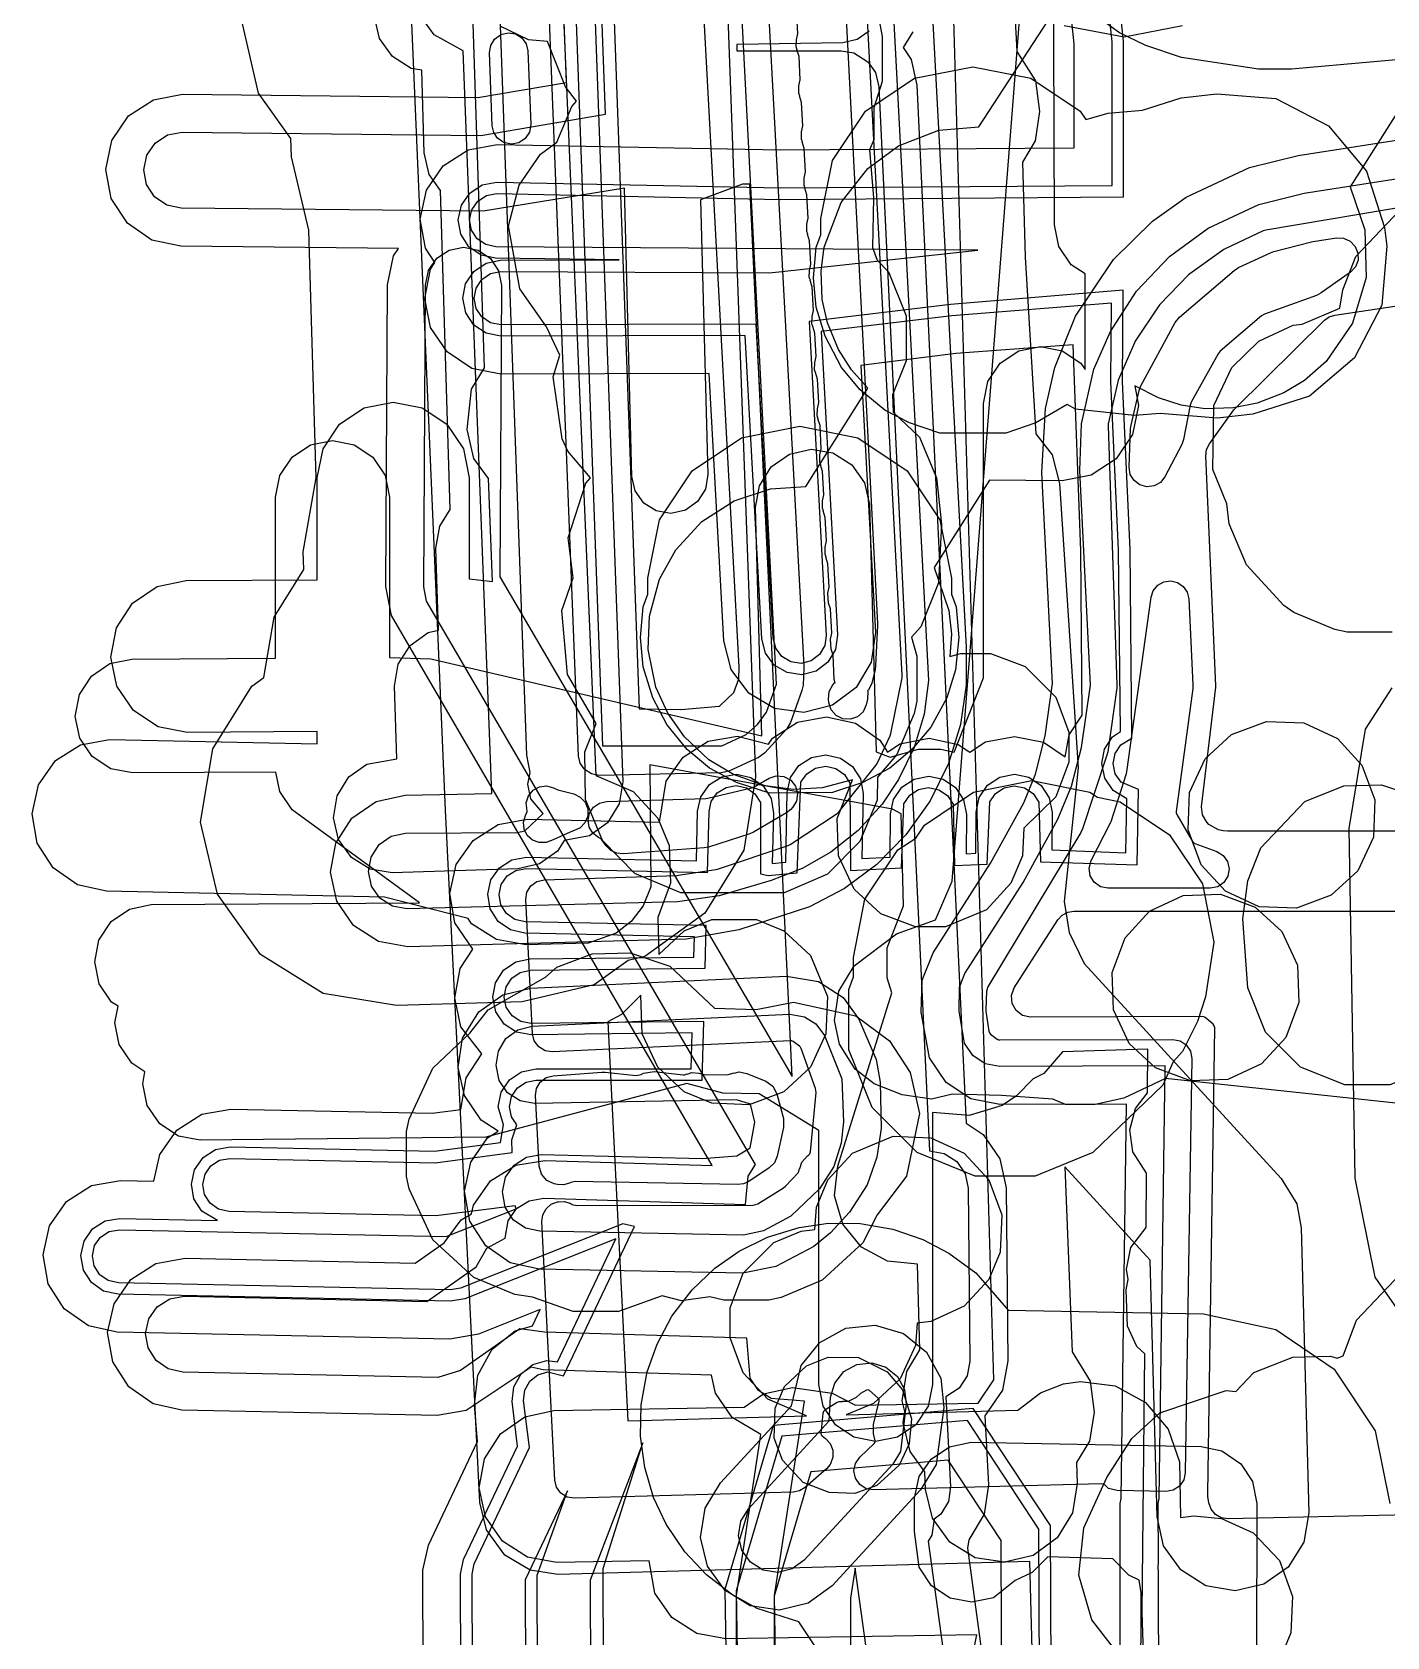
# Model space of a CAD drawing. Header units: metres. Extents: x 17722 to 17999, y 13535 to 15917.
# Drawn here: x 17743.83 to 17779.52, y 15762.96 to 15805.23 of the extents above; entities that cross this region are included whole.
import ezdxf

# ---------------------------------------------------------------- set-up
doc = ezdxf.new("R2010")
doc.units = ezdxf.units.M
doc.layers.add('AI_GREENING_EXCLUSIONS', color=1, linetype='Continuous')
doc.layers.add('AI_GREENING_LAWN', color=82, linetype='Continuous')

msp = doc.modelspace()

# ---------------------------------------------------------------- linework, layer by layer
at = {"layer": 'AI_GREENING_EXCLUSIONS'}
for points in [[(17765.76, 15839.209), (17768.437, 15789.03), (17768.441, 15788.027), (17768.289, 15786.993), (17767.972, 15785.965), (17767.488, 15784.983), (17766.852, 15784.086), (17766.088, 15783.308), (17765.229, 15782.672), (17764.309, 15782.189), (17762.452, 15781.581), (17761.058, 15781.335), (17753.724, 15781.134), (17752.956, 15781.273), (17752.299, 15781.695), (17751.855, 15782.336), (17751.689, 15783.099), (17751.828, 15783.867), (17752.25, 15784.523), (17752.892, 15784.968), (17753.654, 15785.134), (17755.942, 15785.173), (17755.189, 15804.737), (17754.423, 15805.163), (17753.967, 15805.796)], [(17764.762, 15839.156), (17767.448, 15788.15), (17767.327, 15787.266), (17767.065, 15786.386), (17766.659, 15785.543), (17766.222, 15784.895), (17765.592, 15784.204), (17764.873, 15783.632), (17764.116, 15783.199), (17763.3, 15782.879), (17761.927, 15782.48), (17760.833, 15782.318), (17753.706, 15782.134), (17753.322, 15782.203), (17752.994, 15782.415), (17752.772, 15782.735), (17752.689, 15783.116), (17752.758, 15783.5), (17752.97, 15783.829), (17753.29, 15784.051), (17753.671, 15784.134), (17756.612, 15784.152), (17756.814, 15784.189), (17757.294, 15784.644), (17756.971, 15785.038), (17756.893, 15785.42), (17756.953, 15785.73), (17756.865, 15786.184), (17756.157, 15805.641)], [(17772.666, 15668.328), (17770.117, 15764.941), (17770.117, 15764.941), (17757.68, 15764.598), (17756.953, 15764.713), (17756.283, 15765.114), (17755.799, 15765.781), (17755.627, 15766.497), (17754.717, 15784.733), (17753.228, 15819.642)], [(17768.282, 15760.799), (17768.722, 15763.016), (17762.107, 15762.905), (17761.339, 15763.044), (17760.683, 15763.466), (17760.238, 15764.108), (17760.09, 15764.962), (17757.645, 15764.918), (17756.877, 15765.057), (17756.22, 15765.479), (17755.775, 15766.12), (17755.609, 15766.882), (17755.748, 15767.65), (17756.17, 15768.307), (17756.81, 15768.752), (17757.573, 15768.918), (17762.59, 15769.008), (17763.101, 15769.363), (17763.863, 15769.529), (17764.91, 15769.381), (17765.524, 15769.061), (17768.75, 15769.119), (17769.168, 15769.732), (17767.756, 15817.802)], [(17769.201, 15815.476), (17769.775, 15804.721), (17770.261, 15803.952), (17770.37, 15803.141), (17770.256, 15802.371), (17769.919, 15801.807), (17769.993, 15799.308), (17770.274, 15794.654), (17770.699, 15794.099), (17770.9, 15793.345), (17771.387, 15785.848), (17771.018, 15782.331), (17771.154, 15781.51), (17771.549, 15780.695), (17776.74, 15775.034), (17777.145, 15774.367), (17777.266, 15773.735), (17777.466, 15766.226), (17777.334, 15765.457), (17776.918, 15764.797), (17776.281, 15764.346), (17775.52, 15764.173), (17774.751, 15764.305), (17774.091, 15764.721), (17773.64, 15765.358), (17773.467, 15766.119), (17773.287, 15772.881), (17771.034, 15775.338), (17771.226, 15770.466), (17771.705, 15769.692), (17771.805, 15768.881), (17771.684, 15768.111), (17771.342, 15767.551), (17771.363, 15767), (17771.241, 15766.229), (17770.834, 15765.563), (17770.203, 15765.104), (17769.444, 15764.922), (17768.673, 15765.044), (17768.008, 15765.452), (17767.549, 15766.083), (17767.366, 15766.842), (17767.348, 15767.306), (17766.96, 15767.838), (17766.776, 15768.596), (17766.823, 15768.899), (17766.755, 15769.177), (17766.873, 15769.948), (17767.221, 15770.521), (17767.159, 15772.773), (17766.367, 15772.851), (17765.682, 15773.225), (17765.192, 15773.832), (17764.971, 15774.58), (17765.054, 15775.356), (17766.48, 15779.927), (17766.36, 15780.316), (17766.36, 15781.108), (17766.782, 15782.217), (17766.723, 15784.641), (17766.493, 15784.766), (17760.102, 15785.934), (17760.13, 15782.717), (17759.927, 15782.217), (17759.612, 15781.804), (17759.213, 15781.492), (17758.477, 15781.232), (17756.834, 15781.187), (17756.834, 15781.187), (17756.066, 15781.325), (17755.409, 15781.746), (17755.315, 15781.882), (17753.117, 15782.443), (17745.787, 15782.598), (17745.025, 15782.766), (17744.385, 15783.214), (17743.966, 15783.871), (17743.829, 15784.64), (17743.998, 15785.402), (17744.445, 15786.041), (17745.103, 15786.461), (17745.871, 15786.597), (17751.344, 15786.481), (17751.344, 15786.805), (17747.915, 15786.782), (17747.149, 15786.929), (17746.497, 15787.358), (17746.059, 15788.004), (17745.902, 15788.769), (17746.049, 15789.535), (17746.478, 15790.187), (17747.124, 15790.625), (17747.889, 15790.782), (17751.344, 15790.805), (17751.344, 15793.487), (17751.496, 15794.253), (17751.93, 15794.901), (17752.579, 15795.335), (17753.344, 15795.487), (17754.11, 15795.335), (17754.758, 15794.901), (17755.192, 15794.253), (17755.344, 15793.487), (17755.344, 15790.831), (17755.962, 15790.758), (17755.849, 15793.472), (17755.467, 15794.004), (17755.29, 15794.764), (17755.406, 15795.83), (17755.752, 15796.388), (17755.334, 15808.925)], [(17800.156, 15738.656), (17792.387, 15775.609), (17791.45, 15775.675), (17790.909, 15775.822), (17773.693, 15777.667), (17772.592, 15777.147), (17771.833, 15776.982), (17771.053, 15776.985), (17770.717, 15777.125), (17769.366, 15777.22), (17768.077, 15777.256), (17768.077, 15777.256), (17767.526, 15777.12), (17766.755, 15777.237), (17766.011, 15777.53), (17765.512, 15777.914), (17765.097, 15778.575), (17764.967, 15779.197), (17765.084, 15779.968), (17765.488, 15780.636), (17766.599, 15781.475), (17767.632, 15781.851), (17768.068, 15782.865), (17770.187, 15809.927)], [(17800.156, 15738.656), (17792.387, 15775.609), (17791.45, 15775.675), (17790.909, 15775.822), (17773.693, 15777.667), (17772.592, 15777.147), (17771.833, 15776.982), (17771.053, 15776.985), (17770.717, 15777.125), (17769.366, 15777.22), (17768.077, 15777.256), (17768.077, 15777.256), (17767.526, 15777.12), (17766.755, 15777.237), (17766.011, 15777.53), (17765.512, 15777.914), (17765.097, 15778.575), (17764.967, 15779.197), (17765.084, 15779.968), (17765.488, 15780.636), (17766.599, 15781.475), (17767.632, 15781.851), (17768.068, 15782.865), (17770.187, 15809.927)], [(17755.146, 15756.853), (17755.12, 15764.611), (17755.195, 15764.994), (17756.614, 15767.983), (17756.48, 15769.158), (17756.524, 15769.546), (17756.713, 15769.887), (17757.018, 15770.13), (17757.393, 15770.238), (17757.672, 15770.206), (17759.212, 15773.447), (17755.229, 15771.866), (17754.851, 15771.798), (17746.096, 15771.983), (17745.715, 15772.067), (17745.395, 15772.291), (17745.185, 15772.62), (17745.117, 15773.004), (17745.201, 15773.385), (17745.425, 15773.705), (17745.754, 15773.914), (17746.138, 15773.982), (17748.71, 15773.928), (17748.304, 15774.171), (17748.094, 15774.5), (17748.026, 15774.884), (17748.11, 15775.265), (17748.333, 15775.585), (17748.662, 15775.795), (17749.047, 15775.863), (17754.427, 15775.749), (17756.172, 15775.977), (17756.25, 15776.445), (17756.11, 15776.923), (17756.186, 15777.306), (17756.403, 15777.63), (17756.727, 15777.847), (17757.11, 15777.923), (17761.192, 15777.923), (17761.216, 15778.866), (17756.977, 15778.818), (17756.593, 15778.89), (17756.266, 15779.103), (17756.046, 15779.425), (17755.965, 15779.807), (17756.037, 15780.19), (17756.25, 15780.517), (17756.572, 15780.738), (17756.954, 15780.818), (17761.266, 15780.867), (17761.28, 15781.403), (17756.81, 15781.498), (17756.429, 15781.582), (17756.11, 15781.805), (17755.9, 15782.134), (17755.832, 15782.519), (17755.916, 15782.9), (17756.14, 15783.219), (17756.468, 15783.429), (17756.853, 15783.497), (17761.33, 15783.403), (17761.363, 15784.709), (17761.449, 15785.09), (17761.673, 15785.409), (17762.003, 15785.617), (17762.388, 15785.684), (17762.768, 15785.598), (17763.087, 15785.373), (17763.296, 15785.043), (17763.362, 15784.659), (17763.329, 15783.331), (17763.69, 15783.368), (17763.724, 15785.211), (17763.808, 15785.593), (17764.03, 15785.913), (17764.359, 15786.124), (17764.743, 15786.193), (17765.124, 15786.109), (17765.444, 15785.886), (17765.655, 15785.558), (17765.724, 15785.174), (17765.692, 15783.465), (17766.432, 15783.5), (17766.443, 15784.638), (17766.522, 15785.02), (17766.742, 15785.343), (17767.069, 15785.557), (17767.452, 15785.629), (17767.834, 15785.55), (17768.156, 15785.33), (17768.37, 15785.004), (17768.443, 15784.62), (17768.433, 15783.59), (17768.696, 15783.602), (17768.702, 15784.686), (17768.78, 15785.068), (17768.999, 15785.391), (17769.324, 15785.606), (17769.707, 15785.68), (17770.09, 15785.602), (17770.413, 15785.384), (17770.628, 15785.058), (17770.702, 15784.675), (17770.697, 15783.691), (17772.647, 15783.609), (17772.671, 15785.036), (17772.309, 15785.257), (17772.089, 15785.579), (17772.009, 15785.961), (17772.081, 15786.344), (17772.295, 15786.671), (17772.501, 15786.811), (17772.454, 15791.594), (17772.252, 15796.017), (17772.267, 15798.089), (17768.058, 15797.76), (17764.614, 15797.342), (17765.05, 15789.357), (17764.994, 15788.971), (17764.796, 15788.635), (17764.483, 15788.401), (17764.105, 15788.304), (17763.719, 15788.36), (17763.383, 15788.558), (17763.149, 15788.871), (17763.052, 15789.249), (17762.617, 15797.241), (17756.178, 15797.224), (17755.795, 15797.299), (17755.47, 15797.515), (17755.252, 15797.839), (17755.175, 15798.221), (17755.25, 15798.604), (17755.466, 15798.929), (17755.79, 15799.147), (17756.172, 15799.224), (17759.293, 15799.232), (17756.042, 15799.277), (17755.661, 15799.358), (17755.339, 15799.579), (17755.127, 15799.907), (17755.056, 15800.29), (17755.138, 15800.672), (17755.359, 15800.993), (17755.686, 15801.206), (17756.07, 15801.277), (17763.538, 15801.127), (17772.285, 15801.19), (17772.286, 15804.975), (17771.844, 15809.137)], [(17755.446, 15756.854), (17755.42, 15764.612), (17755.473, 15764.88), (17756.93, 15767.949), (17756.779, 15769.183), (17756.809, 15769.454), (17756.942, 15769.693), (17757.155, 15769.863), (17757.418, 15769.939), (17757.826, 15769.832), (17759.696, 15773.766), (17759.394, 15773.842), (17755.12, 15772.145), (17754.855, 15772.098), (17746.102, 15772.283), (17745.835, 15772.342), (17745.611, 15772.498), (17745.464, 15772.729), (17745.417, 15772.997), (17745.476, 15773.264), (17745.632, 15773.488), (17745.863, 15773.635), (17746.132, 15773.683), (17754.739, 15773.501), (17756.585, 15774.234), (17756.552, 15774.312), (17754.467, 15774.048), (17749.011, 15774.163), (17748.744, 15774.222), (17748.52, 15774.379), (17748.373, 15774.609), (17748.326, 15774.878), (17748.385, 15775.144), (17748.541, 15775.368), (17748.771, 15775.515), (17749.04, 15775.563), (17754.444, 15775.449), (17756.475, 15775.714), (17756.47, 15776.053), (17756.602, 15776.448), (17756.463, 15776.655), (17756.41, 15776.923), (17756.463, 15777.191), (17756.615, 15777.418), (17756.842, 15777.57), (17757.11, 15777.623), (17761.485, 15777.623), (17761.524, 15779.169), (17756.973, 15779.118), (17756.705, 15779.168), (17756.476, 15779.318), (17756.322, 15779.543), (17756.265, 15779.81), (17756.316, 15780.079), (17756.465, 15780.307), (17756.69, 15780.462), (17756.957, 15780.518), (17761.559, 15780.57), (17761.587, 15781.697), (17756.817, 15781.798), (17756.55, 15781.857), (17756.326, 15782.013), (17756.179, 15782.243), (17756.132, 15782.512), (17756.191, 15782.779), (17756.347, 15783.003), (17756.577, 15783.15), (17756.846, 15783.197), (17761.622, 15783.096), (17761.663, 15784.702), (17761.723, 15784.968), (17761.88, 15785.191), (17762.111, 15785.337), (17762.38, 15785.384), (17762.647, 15785.324), (17762.87, 15785.166), (17763.016, 15784.936), (17763.022, 15783.057), (17763.22, 15783.013), (17763.985, 15783.082), (17764.083, 15785.473), (17764.239, 15785.697), (17764.468, 15785.844), (17764.737, 15785.893), (17765.004, 15785.834), (17765.228, 15785.678), (17765.376, 15785.448), (17765.386, 15783.15), (17766.73, 15783.214), (17766.798, 15784.903), (17766.952, 15785.129), (17767.181, 15785.278), (17767.449, 15785.329), (17767.717, 15785.274), (17767.942, 15785.12), (17768.092, 15784.891), (17768.13, 15783.277), (17768.994, 15783.315), (17769.057, 15784.952), (17769.21, 15785.178), (17769.437, 15785.328), (17769.706, 15785.38), (17769.973, 15785.326), (17770.2, 15785.173), (17770.35, 15784.945), (17770.395, 15783.378), (17772.942, 15783.293), (17772.975, 15785.278), (17772.519, 15785.471), (17772.365, 15785.696), (17772.309, 15785.964), (17772.36, 15786.232), (17772.509, 15786.461), (17772.802, 15786.629), (17772.754, 15791.602), (17772.552, 15796.017), (17772.57, 15798.436), (17768.026, 15798.058), (17764.299, 15797.61), (17764.75, 15789.341), (17764.711, 15789.071), (17764.572, 15788.836), (17764.354, 15788.672), (17764.089, 15788.604), (17763.819, 15788.643), (17763.584, 15788.782), (17763.42, 15789), (17763.352, 15789.265), (17762.901, 15797.542), (17756.177, 15797.524), (17755.909, 15797.576), (17755.681, 15797.728), (17755.529, 15797.954), (17755.475, 15798.222), (17755.527, 15798.49), (17755.679, 15798.717), (17755.905, 15798.87), (17756.173, 15798.924), (17763.257, 15798.893), (17768.748, 15799.49), (17756.047, 15799.577), (17755.779, 15799.634), (17755.554, 15799.789), (17755.406, 15800.018), (17755.356, 15800.286), (17755.413, 15800.553), (17755.568, 15800.778), (17755.797, 15800.927), (17756.066, 15800.977), (17763.536, 15800.826), (17772.585, 15800.89), (17772.586, 15804.99), (17772.131, 15809.269)], [(17754.146, 15756.85), (17754.123, 15764.716), (17754.27, 15765.374), (17755.564, 15768.103), (17755.483, 15769.074), (17755.571, 15769.85), (17755.949, 15770.533), (17756.559, 15771.019), (17757.013, 15771.149), (17757.217, 15771.579), (17755.592, 15770.934), (17754.836, 15770.798), (17746.074, 15770.983), (17745.312, 15771.152), (17744.673, 15771.599), (17744.253, 15772.257), (17744.117, 15773.025), (17744.286, 15773.787), (17744.733, 15774.426), (17745.391, 15774.846), (17746.159, 15774.982), (17747.039, 15774.964), (17747.194, 15775.667), (17747.641, 15776.307), (17748.299, 15776.726), (17749.068, 15776.862), (17754.373, 15776.75), (17755.125, 15776.849), (17755.262, 15777.688), (17755.68, 15778.314), (17755.126, 15779.032), (17754.965, 15779.796), (17755.109, 15780.563), (17755.443, 15781.075), (17754.968, 15781.771), (17754.832, 15782.54), (17755, 15783.302), (17755.448, 15783.941), (17756.105, 15784.361), (17756.874, 15784.497), (17760.355, 15784.423), (17760.535, 15785.496), (17760.984, 15786.133), (17761.644, 15786.55), (17762.413, 15786.683), (17763.227, 15786.475), (17763.337, 15786.633), (17763.993, 15787.054), (17764.762, 15787.192), (17765.524, 15787.026), (17766.165, 15786.58), (17766.365, 15786.268), (17766.694, 15786.484), (17767.461, 15786.629), (17768.225, 15786.47), (17768.534, 15786.26), (17768.947, 15786.532), (17769.713, 15786.68), (17770.477, 15786.524), (17771.045, 15786.14), (17771.154, 15786.718), (17771.496, 15787.242), (17771.454, 15791.566), (17771.259, 15796.997), (17768.164, 15796.766), (17765.665, 15796.448), (17766.048, 15789.412), (17765.938, 15788.639), (17765.54, 15787.968), (17764.916, 15787.5), (17764.16, 15787.306), (17763.387, 15787.416), (17762.716, 15787.814), (17762.248, 15788.438), (17762.054, 15789.194), (17761.67, 15796.238), (17756.18, 15796.224), (17755.414, 15796.374), (17754.764, 15796.806), (17754.329, 15797.454), (17754.175, 15798.219), (17754.325, 15798.984), (17754.442, 15799.16), (17754.198, 15799.537), (17754.056, 15800.304), (17754.219, 15801.067), (17754.662, 15801.71), (17755.316, 15802.135), (17756.084, 15802.276), (17763.544, 15802.128), (17771.285, 15802.188), (17771.286, 15804.922), (17770.878, 15808.757)], [(17757.715, 15808.326), (17758.682, 15785.653), (17759.664, 15785.224), (17760.311, 15784.525), (17760.613, 15783.802), (17760.652, 15782.816), (17760.315, 15781.909), (17760.339, 15780.934), (17761.01, 15781.554), (17761.733, 15781.856), (17762.913, 15781.856), (17763.636, 15781.554), (17764.335, 15780.907), (17764.783, 15779.831), (17764.744, 15778.845), (17764.335, 15777.963), (17763.636, 15777.316), (17762.719, 15776.975), (17761.733, 15777.014), (17761.01, 15777.316), (17760.311, 15777.963), (17759.902, 15778.845), (17759.869, 15779.865), (17759.357, 15779.352), (17759, 15779.162), (17759.525, 15768.65), (17764.228, 15768.78), (17763.212, 15769.216), (17762.565, 15769.915), (17762.224, 15770.832), (17762.224, 15771.624), (17762.565, 15772.541), (17763.371, 15773.347), (17764.094, 15773.649), (17764.453, 15773.688), (17764.492, 15774.274), (17764.794, 15774.997), (17765.441, 15775.696), (17766.517, 15776.144), (17767.503, 15776.105), (17768.385, 15775.696), (17769.032, 15774.997), (17769.373, 15774.08), (17769.334, 15773.094), (17769.032, 15772.371), (17768.385, 15771.672), (17767.503, 15771.263), (17767.144, 15771.224), (17767.105, 15770.638), (17766.696, 15769.756), (17765.997, 15769.109), (17765.279, 15768.809), (17769.801, 15768.933), (17770.398, 15769.388), (17771.001, 15769.62), (17771.453, 15769.688), (17772.361, 15769.57), (17773.166, 15769.132), (17773.758, 15768.432), (17774.057, 15767.566), (17774.088, 15766.099), (17774.434, 15766.145), (17775.165, 15766.078), (17776, 15765.7), (17776.691, 15764.969), (17777.038, 15764.023), (17776.993, 15763.066), (17776.691, 15762.343)], [(17773.749, 15742.802), (17773.073, 15763.607), (17773.142, 15770.412), (17772.931, 15770.609), (17772.687, 15771.141), (17772.653, 15772.102), (17772.709, 15772.372), (17772.659, 15772.642), (17772.779, 15773.215), (17773.176, 15773.742), (17773.191, 15775.173), (17772.826, 15775.736), (17772.75, 15776.316), (17772.902, 15776.881), (17773.213, 15777.286), (17773.225, 15778.438), (17770.975, 15778.371), (17770.479, 15777.797), (17770.2, 15777.66), (17769.766, 15777.213), (17769.382, 15776.956), (17768.518, 15776.694), (17767.552, 15776.769), (17767.552, 15769.609), (17767.438, 15769.035), (17767.112, 15768.548), (17766.626, 15768.223), (17766.052, 15768.109), (17765.478, 15768.223), (17764.991, 15768.548), (17764.666, 15769.035), (17764.552, 15769.609), (17764.552, 15776.298), (17762.985, 15777.264), (17762.027, 15777.283), (17761.081, 15777.535), (17755.785, 15776.123), (17748.259, 15776.042), (17747.683, 15776.15), (17747.193, 15776.47), (17746.863, 15776.953), (17746.743, 15777.526), (17746.803, 15777.846), (17746.455, 15778.074), (17746.127, 15778.559), (17746.009, 15779.132), (17746.093, 15779.57), (17745.925, 15779.68), (17745.597, 15780.165), (17745.479, 15780.738), (17745.59, 15781.313), (17745.911, 15781.802), (17746.396, 15782.13), (17746.969, 15782.248), (17754.036, 15782.295), (17750.681, 15784.744), (17750.356, 15785.231), (17750.255, 15785.741), (17750.255, 15785.741), (17746.474, 15785.716), (17745.9, 15785.826), (17745.411, 15786.148), (17745.083, 15786.633), (17744.965, 15787.206), (17745.075, 15787.781), (17745.397, 15788.269), (17745.881, 15788.598), (17746.455, 15788.716), (17750.242, 15788.741), (17750.242, 15792.977), (17750.356, 15793.551), (17750.681, 15794.038), (17751.168, 15794.363), (17751.742, 15794.477), (17752.316, 15794.363), (17752.802, 15794.038), (17753.128, 15793.551), (17753.242, 15792.977), (17753.242, 15788.76), (17754.331, 15788.726), (17763.052, 15786.698), (17762.891, 15792.707), (17762.99, 15793.283), (17763.302, 15793.779), (17763.78, 15794.117), (17764.351, 15794.246), (17764.928, 15794.147), (17765.423, 15793.835), (17765.761, 15793.357), (17765.89, 15792.787), (17766.064, 15786.27), (17766.436, 15786.129), (17767.18, 15786.343), (17767.774, 15786.343), (17768.119, 15786.262), (17768.895, 15788.219), (17768.895, 15795.451), (17769.009, 15796.025), (17769.335, 15796.511), (17769.821, 15796.837), (17770.395, 15796.951), (17770.969, 15796.837), (17771.456, 15796.511), (17771.57, 15796.341), (17771.57, 15798.861), (17771.207, 15799.1), (17770.879, 15799.585), (17770.761, 15800.158), (17770.735, 15807.455)], [(17762.415, 15756.098), (17762.389, 15764.047), (17763.03, 15768.288), (17762.271, 15768.734), (17761.83, 15769.378), (17761.73, 15769.853), (17757.295, 15769.99), (17756.98, 15770.062), (17755.267, 15768.925), (17754.498, 15768.789), (17747.777, 15768.931), (17747.015, 15769.1), (17746.375, 15769.547), (17745.955, 15770.205), (17745.819, 15770.973), (17745.988, 15771.735), (17746.435, 15772.375), (17747.093, 15772.794), (17747.861, 15772.93), (17753.925, 15772.802), (17754.686, 15773.339), (17755.135, 15773.943), (17755.404, 15774.104), (17755.457, 15774.333), (17755.91, 15774.969), (17756.572, 15775.382), (17757.341, 15775.511), (17761.746, 15775.379), (17761.746, 15775.379), (17753.295, 15789.861), (17753.147, 15790.627), (17753.192, 15798.576), (17753.348, 15799.341), (17753.48, 15799.535), (17747.751, 15799.595), (17746.987, 15799.755), (17746.343, 15800.196), (17745.916, 15800.849), (17745.772, 15801.616), (17745.932, 15802.38), (17746.373, 15803.024), (17747.026, 15803.451), (17747.793, 15803.595), (17755.57, 15803.514), (17757.907, 15803.909), (17757.779, 15807.34)], [(17763.415, 15756.101), (17763.389, 15764.051), (17764.18, 15769.169), (17763.297, 15769.236), (17762.97, 15769.449), (17762.75, 15769.771), (17762.662, 15770.825), (17757.325, 15770.989), (17756.681, 15771.075), (17755.117, 15769.972), (17754.52, 15769.789), (17747.798, 15769.931), (17747.417, 15770.015), (17747.097, 15770.239), (17746.887, 15770.568), (17746.819, 15770.952), (17746.903, 15771.333), (17747.127, 15771.653), (17747.456, 15771.863), (17747.84, 15771.931), (17754.233, 15771.796), (17755.528, 15772.709), (17755.806, 15773.202), (17756.295, 15773.457), (17756.368, 15773.922), (17756.595, 15774.24), (17756.926, 15774.447), (17757.311, 15774.511), (17757.311, 15774.511), (17762.626, 15774.348), (17762.691, 15775.096), (17762.891, 15775.403), (17754.221, 15790.238), (17754.147, 15790.622), (17754.192, 15798.57), (17754.27, 15798.953), (17754.489, 15799.276), (17754.814, 15799.491), (17755.198, 15799.565), (17755.58, 15799.486), (17755.903, 15799.268), (17756.118, 15798.942), (17756.192, 15798.559), (17756.148, 15790.884), (17763.853, 15777.718), (17762.738, 15801.223), (17762.542, 15801.223), (17761.442, 15800.816), (17761.632, 15793.578), (17761.566, 15793.194), (17761.358, 15792.864), (17761.04, 15792.639), (17760.659, 15792.553), (17760.274, 15792.619), (17759.944, 15792.827), (17759.719, 15793.145), (17759.633, 15793.526), (17759.433, 15801.125), (17755.717, 15800.512), (17747.761, 15800.595), (17747.38, 15800.675), (17747.057, 15800.895), (17746.844, 15801.222), (17746.772, 15801.605), (17746.852, 15801.987), (17747.072, 15802.309), (17747.399, 15802.523), (17747.782, 15802.595), (17755.649, 15802.513), (17758.939, 15803.07), (17758.779, 15807.358)], [(17762.117, 15806.85), (17762.89, 15785.606), (17762.579, 15783.68), (17761.555, 15782.019), (17759.973, 15780.877), (17759.534, 15780.773), (17758.638, 15780.132), (17756.737, 15779.691), (17753.426, 15779.586), (17751.501, 15779.905), (17749.846, 15780.937), (17748.711, 15782.524), (17748.269, 15784.424), (17748.589, 15786.349), (17749.621, 15788.004), (17749.935, 15788.229), (17750.203, 15789.823), (17750.986, 15791.073), (17750.972, 15791.537), (17751.314, 15793.491), (17751.119, 15800.015), (17750.662, 15801.945), (17750.647, 15802.427), (17749.792, 15803.628), (17749.354, 15805.529)], [(17758.12, 15806.713), (17758.857, 15786.428), (17761.999, 15786.428), (17762.64, 15786.73), (17762.938, 15786.997), (17763.176, 15787.317), (17763.44, 15788.056), (17762.457, 15807.107)], [(17759.119, 15806.749), (17759.822, 15787.408), (17760.922, 15787.392), (17761.936, 15787.477), (17762.315, 15787.834), (17762.445, 15788.2), (17762.459, 15788.499), (17761.458, 15807.056)], [(17758.62, 15806.722), (17759.392, 15785.479), (17759.299, 15784.901), (17758.991, 15784.403), (17758.517, 15784.06), (17757.846, 15783.941), (17757.67, 15783.66), (17757.193, 15783.32), (17756.626, 15783.189), (17753.315, 15783.084), (17752.737, 15783.18), (17752.241, 15783.489), (17751.9, 15783.965), (17751.768, 15784.535), (17751.864, 15785.113), (17752.173, 15785.61), (17752.649, 15785.95), (17753.435, 15786.089), (17753.378, 15788.004), (17753.475, 15788.581), (17753.786, 15789.077), (17754.262, 15789.416), (17754.535, 15789.479), (17754.47, 15791.642), (17754.567, 15792.219), (17754.84, 15792.655), (17754.84, 15792.655), (17754.59, 15801.06), (17754.291, 15801.479), (17754.16, 15802.049), (17754.095, 15804.23), (17753.82, 15804.276), (17753.323, 15804.587), (17752.984, 15805.063), (17752.853, 15805.634)], [(17780.01, 15803.455), (17778.553, 15801.156), (17778.943, 15800.028), (17778.974, 15798.769), (17778.611, 15797.562), (17777.92, 15796.558), (17777.35, 15796.058), (17776.81, 15795.73), (17776.104, 15795.455), (17775.484, 15795.331), (17774.727, 15795.312), (17774.102, 15795.407), (17773.5, 15795.598), (17772.881, 15795.916), (17772.98, 15795.399), (17772.823, 15794.635), (17772.385, 15793.989), (17771.733, 15793.56), (17770.967, 15793.413), (17769.049, 15793.427), (17767.592, 15791.128), (17767.982, 15790), (17768.047, 15789.371), (17768.01, 15788.787), (17768.284, 15788.859), (17769.076, 15788.859), (17769.993, 15788.518), (17770.799, 15787.712), (17771.14, 15786.795), (17771.14, 15786.003), (17770.799, 15785.086), (17769.958, 15784.266), (17769.919, 15783.534), (17769.617, 15782.811), (17768.97, 15782.112), (17767.894, 15781.664), (17767.102, 15781.664), (17766.185, 15782.005), (17765.486, 15782.652), (17765.077, 15783.534), (17765.038, 15784.52), (17765.447, 15785.537), (17764.648, 15785.32), (17763.892, 15785.278), (17763.141, 15785.379), (17762.308, 15785.673), (17761.66, 15786.066), (17761.014, 15786.669), (17760.577, 15787.288), (17760.265, 15787.979), (17760.061, 15788.967), (17760.091, 15789.85), (17760.361, 15790.822), (17760.791, 15791.594), (17761.476, 15792.336), (17762.324, 15792.882), (17763.282, 15793.199), (17764.209, 15793.262), (17765.849, 15795.85), (17765.849, 15795.85), (17765.414, 15796.338), (17765.075, 15796.871), (17764.785, 15797.571), (17764.647, 15798.188), (17764.613, 15798.944), (17764.694, 15799.571), (17765.145, 15800.747), (17765.846, 15801.639), (17766.658, 15802.238), (17767.717, 15802.645), (17768.768, 15802.734), (17771.108, 15806.33)], [(17782.836, 15805.234), (17782.094, 15804.861), (17781.345, 15804.642), (17777.004, 15804.253), (17777.004, 15804.253), (17776.142, 15804.255), (17774.114, 15804.563), (17773.167, 15804.881), (17772.478, 15805.217), (17771.601, 15805.842)], [(17766.159, 15805.441), (17766.224, 15805.119), (17766.224, 15803.931), (17766.005, 15803.24), (17766.008, 15802.399), (17765.888, 15802.132), (17765.996, 15800.879), (17765.967, 15799.557), (17766.094, 15799.228), (17766.389, 15798.914), (17766.857, 15797.761), (17766.857, 15796.573), (17766.499, 15795.681), (17766.514, 15795.222), (17767.208, 15794.564), (17767.655, 15793.489), (17767.788, 15792.272), (17767.711, 15790.727), (17767.241, 15789.562), (17766.994, 15789.294), (17767.134, 15788.793), (17767.134, 15787.606), (17767.069, 15787.283), (17766.615, 15786.2), (17766.103, 15785.601), (17766.089, 15784.997), (17765.635, 15783.914), (17764.786, 15783.046), (17763.646, 15782.554), (17760.92, 15782.562), (17759.71, 15783.068), (17758.861, 15783.936), (17758.407, 15785.019), (17758.393, 15786.277), (17758.688, 15787.017), (17757.933, 15788.314), (17757.781, 15789.992), (17758.087, 15790.856), (17757.955, 15791.909), (17758.418, 15793.347), (17758.543, 15793.489), (17757.942, 15794.195), (17757.942, 15794.195), (17757.795, 15794.521), (17757.559, 15796.15), (17757.732, 15796.72), (17757.381, 15797.467), (17756.679, 15798.473), (17756.38, 15800.132), (17756.66, 15801.203), (17757.226, 15802.021), (17757.652, 15802.333), (17758.046, 15803.274), (17758.17, 15803.417), (17757.885, 15803.787), (17757.409, 15804.988), (17756.905, 15805.031), (17756.159, 15805.39)], [(17765.883, 15805.257), (17765.563, 15805.035), (17765.192, 15804.952), (17762.393, 15804.902), (17762.399, 15804.743), (17765.141, 15804.743), (17765.479, 15804.684), (17765.848, 15804.45), (17766.045, 15804.169), (17766.14, 15803.79), (17767.47, 15775.766), (17767.861, 15775.694), (17768.188, 15775.481), (17768.408, 15775.159), (17768.488, 15774.777), (17768.538, 15770.217), (17768.466, 15769.834), (17768.253, 15769.507), (17767.9, 15769.28), (17768.025, 15766.909), (17767.969, 15766.523), (17767.77, 15766.187), (17767.597, 15766.058), (17767.535, 15765.633), (17767.435, 15765.478), (17768.357, 15758.754)], [(17767.032, 15805.239), (17766.776, 15804.831), (17766.989, 15804.508), (17767.139, 15803.838), (17768.436, 15776.49), (17768.887, 15776.196), (17769.328, 15775.552), (17769.488, 15774.788), (17769.538, 15770.228), (17769.394, 15769.461), (17768.927, 15768.78), (17769.023, 15766.962), (17768.912, 15766.189), (17768.511, 15765.517), (17768.47, 15765.293), (17769.357, 15758.758)], [(17774.134, 15805.4), (17772.597, 15805.101), (17771.021, 15805.4)], [(17772.504, 15746.043), (17772.498, 15764.728), (17772.498, 15764.729), (17772.498, 15764.735), (17772.497, 15766.474), (17772.523, 15766.603), (17772.661, 15776.993), (17769.324, 15776.981), (17768.559, 15777.13), (17767.908, 15777.562), (17767.472, 15778.209), (17767.255, 15779.414), (17767.277, 15780.258), (17767.566, 15780.982), (17769.08, 15783.344), (17769.953, 15784.932), (17770.264, 15785.681), (17770.522, 15786.692), (17770.708, 15788.069), (17770.434, 15793.629), (17770.524, 15795.321), (17770.771, 15796.399), (17771.319, 15797.746), (17772.319, 15799.241), (17773.346, 15800.253), (17774.232, 15800.886), (17775.903, 15801.664), (17777.187, 15801.981), (17785.062, 15803.211)], [(17773.567, 15741.087), (17773.502, 15764.707), (17773.498, 15764.729), (17773.501, 15764.991), (17773.497, 15766.475), (17773.523, 15766.605), (17773.677, 15777.997), (17769.321, 15777.981), (17768.938, 15778.056), (17768.613, 15778.271), (17768.395, 15778.595), (17768.255, 15779.441), (17768.26, 15780.075), (17768.405, 15780.437), (17769.94, 15782.833), (17770.856, 15784.499), (17771.216, 15785.37), (17771.48, 15786.388), (17771.71, 15788.03), (17771.432, 15793.685), (17771.474, 15794.912), (17771.803, 15796.35), (17772.236, 15797.348), (17772.924, 15798.406), (17773.79, 15799.322), (17774.813, 15800.072), (17776.149, 15800.695), (17777.341, 15800.993), (17785.216, 15802.223)], [(17779.664, 15789.429), (17778.477, 15789.429), (17778.154, 15789.494), (17777.071, 15789.947), (17776.808, 15790.125), (17775.82, 15791.199), (17775.367, 15792.282), (17775.301, 15792.805), (17774.936, 15793.712), (17774.959, 15795.397), (17775.438, 15796.395), (17776.15, 15797.09), (17777.05, 15797.514), (17777.287, 15797.543), (17778.278, 15797.958), (17778.363, 15798.444), (17778.702, 15799.319), (17779.862, 15800.541)], [(17780.166, 15771.063), (17779.213, 15772.437), (17778.687, 15775.042), (17778.526, 15784.25), (17778.961, 15786.872), (17779.662, 15787.962)], [(17765.057, 15761.822), (17764.025, 15763.356), (17762.932, 15763.706), (17762.253, 15764.084), (17761.597, 15764.592), (17761.029, 15765.195), (17760.535, 15765.924), (17760.204, 15766.627), (17759.968, 15767.422), (17759.858, 15768.244), (17759.877, 15769.072), (17760.037, 15769.938), (17760.295, 15770.671), (17760.685, 15771.403), (17761.218, 15772.103), (17761.819, 15772.675), (17762.457, 15773.12), (17763.2, 15773.486), (17764.042, 15773.744), (17764.812, 15773.855), (17765.641, 15773.847), (17766.508, 15773.699), (17767.292, 15773.43), (17767.982, 15773.07), (17768.69, 15772.547), (17769.548, 15771.561), (17774.688, 15771.472), (17776.594, 15771.057), (17778.131, 15770.01), (17779.216, 15768.388), (17779.597, 15766.475)], [(17772.469, 15762.476), (17771.749, 15763.404), (17771.407, 15764.58), (17771.539, 15765.827), (17772.139, 15767.158), (17772.8, 15768.188), (17773.537, 15768.859), (17775.29, 15769.444), (17775.542, 15769.424), (17776.014, 15769.922), (17777.044, 15770.329), (17778.038, 15770.356), (17778.213, 15770.301), (17778.367, 15770.365), (17778.719, 15771.297), (17779.879, 15772.519)], [(17770.69, 15758.184), (17770.655, 15765.89), (17768.621, 15768.971), (17763.352, 15768.529), (17762.08, 15764.208), (17762.165, 15758.858)], [(17770.39, 15758.182), (17770.355, 15765.799), (17768.469, 15768.657), (17763.582, 15768.247), (17762.381, 15764.167), (17762.465, 15758.862)], [(17758.9, 15757.002), (17758.875, 15764.76), (17759.923, 15768.067), (17758.533, 15764.456), (17758.558, 15756.801)], [(17773.002, 15750.912), (17773.047, 15764.115), (17772.998, 15764.448), (17772.719, 15764.585), (17772.297, 15765.015), (17770.593, 15765.068), (17770.18, 15764.651), (17769.732, 15764.444), (17769.16, 15763.985), (17768.586, 15763.869), (17768.012, 15763.982), (17767.524, 15764.305), (17767.197, 15764.791), (17767.08, 15765.738), (17767.077, 15766.611), (17767.202, 15767.182), (17767.513, 15767.64), (17767.998, 15767.967), (17768.572, 15768.083), (17774.624, 15767.973), (17775.17, 15767.859), (17775.17, 15767.859), (17775.677, 15767.514), (17775.983, 15767.048), (17776.097, 15766.474), (17776.054, 15746.772)], [(17769.39, 15758.178), (17769.357, 15765.497), (17767.961, 15767.611), (17764.348, 15767.308), (17763.383, 15764.031), (17763.465, 15758.878)], [(17757.158, 15756.797), (17757.133, 15764.582), (17757.937, 15766.806), (17756.821, 15764.457), (17756.846, 15756.859)], [(17766.357, 15758.681), (17765.514, 15764.77), (17765.39, 15763.978), (17765.415, 15756.108)]]:
    msp.add_lwpolyline(points, dxfattribs=at)
for points in [[(17764.489, 15797.983), (17764.415, 15798.755), (17764.489, 15799.567), (17764.61, 15799.896), (17764.61, 15800.322), (17764.914, 15801.853), (17765.782, 15803.15), (17767.079, 15804.018), (17768.61, 15804.322), (17770.141, 15804.018), (17771.438, 15803.15), (17771.587, 15802.928), (17772.176, 15803.1), (17773.081, 15803.178), (17774.103, 15803.505), (17775.037, 15803.61), (17776.593, 15803.48), (17777.98, 15802.764), (17778.987, 15801.572), (17779.462, 15800.085), (17779.518, 15799.592), (17779.387, 15798.036), (17778.671, 15796.649), (17777.479, 15795.642), (17775.993, 15795.167), (17775.059, 15795.062), (17773.546, 15795.189), (17772.868, 15795.13), (17771.316, 15795.301), (17771.094, 15795.423), (17770.27, 15794.939), (17769.479, 15794.67), (17767.741, 15794.67), (17766.946, 15794.939), (17766.296, 15795.274), (17765.649, 15795.807), (17765.152, 15796.397), (17764.719, 15797.224), (17764.489, 15797.983)], [(17760.051, 15790.85), (17760.355, 15792.381), (17761.223, 15793.678), (17762.52, 15794.546), (17764.051, 15794.85), (17765.582, 15794.546), (17766.879, 15793.678), (17767.747, 15792.381), (17768.051, 15790.85), (17768.051, 15790.424), (17768.172, 15790.095), (17768.245, 15789.283), (17768.156, 15788.434), (17767.924, 15787.692), (17767.509, 15786.925), (17767.008, 15786.335), (17766.429, 15785.845), (17765.711, 15785.467), (17764.92, 15785.198), (17763.259, 15785.182), (17762.387, 15785.467), (17761.673, 15785.845), (17761.09, 15786.335), (17760.55, 15786.989), (17760.182, 15787.692), (17759.93, 15788.511), (17759.856, 15789.283), (17759.93, 15790.095), (17760.051, 15790.424), (17760.051, 15790.85)], [(17778.216, 15786.624), (17778.863, 15785.925), (17779.204, 15785.008), (17779.165, 15784.022), (17778.756, 15783.14), (17778.057, 15782.493), (17777.14, 15782.152), (17776.154, 15782.191), (17775.272, 15782.6), (17774.625, 15783.299), (17774.284, 15784.216), (17774.323, 15785.202), (17774.732, 15786.084), (17775.431, 15786.731), (17776.348, 15787.072), (17777.334, 15787.033), (17778.216, 15786.624)], [(17768.633, 15785.21), (17770.164, 15785.514), (17771.695, 15785.21), (17771.894, 15785.076), (17772.497, 15784.957), (17773.794, 15784.089), (17774.662, 15782.792), (17774.966, 15781.261), (17774.745, 15779.82), (17774.533, 15779.165), (17774.14, 15778.375), (17773.891, 15778.108), (17773.619, 15777.495), (17771.778, 15775.717), (17770.256, 15775.097), (17768.672, 15775.097), (17767.15, 15775.717), (17765.963, 15776.904), (17765.343, 15778.426), (17765.343, 15780.01), (17765.467, 15780.346), (17765.467, 15780.859), (17765.771, 15782.39), (17766.639, 15783.687), (17767.107, 15784), (17767.336, 15784.342), (17768.633, 15785.21)], [(17781.654, 15783.891), (17782.04, 15783.035), (17782.195, 15782.316), (17782.234, 15781.599), (17782.157, 15780.054), (17781.687, 15778.889), (17780.765, 15777.967), (17779.6, 15777.497), (17778.412, 15777.497), (17777.247, 15777.967), (17776.325, 15778.889), (17775.855, 15780.054), (17775.727, 15781.873), (17775.857, 15782.871), (17776.196, 15783.746), (17777.356, 15784.968), (17778.386, 15785.375), (17779.38, 15785.402), (17780.43, 15785.05), (17781.654, 15783.891)], [(17776.754, 15781.536), (17777.163, 15780.654), (17777.202, 15779.668), (17776.861, 15778.751), (17776.214, 15778.052), (17775.332, 15777.643), (17774.346, 15777.604), (17773.429, 15777.945), (17772.73, 15778.592), (17772.321, 15779.474), (17772.282, 15780.46), (17772.623, 15781.377), (17773.27, 15782.076), (17774.152, 15782.485), (17775.138, 15782.524), (17776.055, 15782.183), (17776.754, 15781.536)], [(17755.362, 15778.862), (17755.844, 15779.475), (17757.359, 15780.336), (17757.657, 15780.604), (17758.588, 15780.954), (17759.582, 15780.981), (17760.632, 15780.629), (17761.804, 15779.52), (17762.905, 15779.486), (17763.886, 15779.674), (17765.534, 15779.322), (17766.419, 15778.657), (17766.961, 15777.823), (17767.209, 15776.743), (17766.861, 15775.095), (17766.092, 15774.076), (17765.717, 15773.339), (17764.643, 15772.351), (17763.56, 15771.897), (17763.237, 15771.832), (17762.05, 15771.832), (17761.68, 15771.917), (17760.941, 15771.814), (17760.428, 15771.942), (17759.275, 15771.53), (17758.087, 15771.53), (17757.012, 15771.91), (17756.546, 15771.975), (17755.463, 15772.428), (17754.389, 15773.416), (17753.759, 15774.763), (17753.693, 15775.085), (17753.693, 15776.273), (17753.759, 15776.595), (17754.389, 15777.942), (17755.362, 15778.862)], [(17755.661, 15776.573), (17755.218, 15777.216), (17755.056, 15777.955), (17755.172, 15778.726), (17755.598, 15779.42), (17756.233, 15779.873), (17756.96, 15780.046), (17763.701, 15780.363), (17764.545, 15780.225), (17765.2, 15779.801), (17765.612, 15779.228), (17766.069, 15778.165), (17766.176, 15777.573), (17766.198, 15776.351), (17766.087, 15775.596), (17765.826, 15774.87), (17765.364, 15774.147), (17764.859, 15773.6), (17764.424, 15773.246), (17763.423, 15772.713), (17762.553, 15772.541), (17757.186, 15772.642), (17756.423, 15772.809), (17755.783, 15773.255), (17755.362, 15773.912), (17755.222, 15774.699), (17755.386, 15775.462), (17755.83, 15776.104), (17756.107, 15776.283), (17755.661, 15776.573)], [(17757.237, 15775.669), (17761.481, 15775.562), (17762.396, 15775.628), (17762.746, 15775.845), (17762.87, 15776.52), (17762.76, 15776.993), (17762.383, 15777.108), (17757.069, 15777.006), (17756.685, 15777.077), (17756.358, 15777.289), (17756.137, 15777.611), (17756.054, 15778.019), (17756.113, 15778.387), (17756.314, 15778.722), (17756.628, 15778.953), (17757.007, 15779.047), (17763.792, 15779.366), (17764.176, 15779.295), (17764.476, 15779.109), (17764.709, 15778.797), (17765.16, 15777.66), (17765.204, 15776.525), (17765.143, 15775.96), (17764.947, 15775.347), (17764.573, 15774.759), (17763.815, 15774.04), (17763.094, 15773.657), (17762.572, 15773.541), (17757.205, 15773.642), (17756.824, 15773.726), (17756.503, 15773.948), (17756.293, 15774.277), (17756.222, 15774.684), (17756.304, 15775.066), (17756.526, 15775.387), (17756.854, 15775.598), (17757.237, 15775.669)], [(17767.644, 15767.496), (17767.237, 15766.83), (17764.906, 15764.302), (17764.275, 15763.842), (17763.517, 15763.659), (17762.746, 15763.78), (17762.08, 15764.187), (17761.621, 15764.818), (17761.437, 15765.576), (17761.558, 15766.347), (17761.965, 15767.013), (17763.837, 15769.043), (17764.088, 15770.111), (17764.579, 15770.717), (17765.264, 15771.09), (17766.04, 15771.172), (17766.789, 15770.95), (17767.395, 15770.459), (17767.768, 15769.774), (17767.85, 15768.998), (17767.644, 15767.496)], [(17766.706, 15767.841), (17766.502, 15767.508), (17764.171, 15764.98), (17763.856, 15764.75), (17763.476, 15764.658), (17763.091, 15764.719), (17762.758, 15764.922), (17762.528, 15765.238), (17762.437, 15765.617), (17762.497, 15766.002), (17762.701, 15766.335), (17764.832, 15768.647), (17764.862, 15769.271), (17764.973, 15769.645), (17765.218, 15769.949), (17765.561, 15770.135), (17765.949, 15770.176), (17766.323, 15770.065), (17766.627, 15769.82), (17766.813, 15769.477), (17766.854, 15769.089), (17766.706, 15767.841)], [(17764.805, 15770.329), (17765.602, 15770.318), (17766.358, 15769.937), (17766.756, 15769.464), (17767.001, 15768.706), (17766.94, 15768.042), (17766.674, 15767.484), (17766.085, 15766.949), (17765.504, 15766.738), (17764.825, 15766.761), (17764.146, 15767.028), (17763.602, 15767.611), (17763.383, 15768.189), (17763.405, 15768.985), (17763.655, 15769.55), (17764.23, 15770.102), (17764.805, 15770.329)]]:
    msp.add_lwpolyline(points, close=True, dxfattribs=at)
at = {"layer": 'AI_GREENING_LAWN'}
for points in [[(17785.299, 15801.527), (17776.328, 15800.014), (17776.264, 15799.994), (17775.264, 15799.527), (17775.224, 15799.504), (17774.331, 15798.866), (17774.297, 15798.837), (17773.538, 15798.054), (17773.509, 15798.019), (17772.891, 15797.089), (17772.869, 15797.049), (17772.445, 15796.067), (17772.43, 15796.023), (17772.181, 15794.917), (17772.175, 15794.854), (17772.41, 15788.046), (17772.406, 15787.959), (17772.168, 15786.272), (17772.147, 15786.184), (17771.505, 15784.248), (17771.459, 15784.147), (17769.009, 15780.084), (17768.974, 15779.967), (17768.956, 15779.483), (17768.958, 15779.438), (17769.033, 15778.914), (17769.049, 15778.87), (17769.08, 15778.836), (17769.25, 15778.707), (17769.285, 15778.689), (17769.323, 15778.683), (17773.879, 15778.698), (17774.072, 15778.66), (17774.236, 15778.55), (17774.344, 15778.384), (17774.38, 15778.19), (17774.21, 15767.282), (17774.168, 15767.091), (17774.057, 15766.93), (17773.893, 15766.824), (17773.701, 15766.79), (17772.414, 15766.813), (17772.189, 15766.871), (17772.097, 15766.952), (17772.044, 15766.985), (17771.998, 15766.993), (17765.996, 15766.828), (17765.799, 15766.862), (17765.632, 15766.97), (17765.52, 15767.135), (17765.482, 15767.331), (17765.523, 15767.526), (17765.637, 15767.689), (17766.017, 15768.053), (17766.041, 15768.085), (17766.039, 15768.125), (17765.993, 15768.318), (17765.994, 15768.551), (17766.146, 15769.168), (17766.148, 15769.209), (17766.123, 15769.242), (17765.894, 15769.446), (17765.855, 15769.469), (17765.811, 15769.455), (17765.655, 15769.371), (17765.535, 15769.267), (17765.327, 15769.16), (17765.182, 15769.159), (17765.181, 15769.148), (17765.085, 15769.151), (17765.042, 15769.135), (17764.713, 15768.931), (17764.676, 15768.893), (17764.659, 15768.843), (17764.61, 15768.318), (17764.613, 15768.279), (17764.641, 15768.25), (17764.73, 15768.186), (17764.858, 15768.05), (17764.928, 15767.877), (17764.929, 15767.691), (17764.863, 15767.517), (17764.851, 15767.499), (17764.755, 15767.386), (17764.193, 15766.893), (17764.046, 15766.804), (17763.877, 15766.769), (17758.114, 15766.61), (17757.924, 15766.642), (17757.76, 15766.743), (17757.647, 15766.899), (17757.601, 15767.085), (17757.261, 15773.901), (17757.284, 15774.079), (17757.369, 15774.238), (17757.504, 15774.356), (17757.673, 15774.419), (17757.695, 15774.422), (17757.851, 15774.425), (17758.001, 15774.38), (17758.061, 15774.35), (17758.17, 15774.325), (17762.823, 15774.329), (17762.951, 15774.366), (17763.628, 15774.784), (17763.68, 15774.827), (17764.007, 15775.18), (17764.029, 15775.214), (17764.049, 15775.295), (17764.052, 15775.294), (17764.104, 15775.464), (17764.254, 15775.627), (17764.286, 15775.65), (17764.321, 15775.687), (17764.337, 15775.736), (17764.484, 15777.297), (17764.47, 15777.404), (17764.09, 15778.46), (17764.073, 15778.492), (17764.048, 15778.517), (17763.884, 15778.638), (17763.848, 15778.656), (17763.807, 15778.661), (17757.534, 15778.371), (17757.342, 15778.4), (17757.175, 15778.5), (17757.059, 15778.657), (17757.012, 15778.846), (17756.837, 15782.38), (17756.866, 15782.575), (17756.969, 15782.744), (17757.128, 15782.859), (17757.32, 15782.905), (17760.817, 15783.019), (17760.847, 15783.022), (17761.844, 15783.176), (17761.884, 15783.186), (17763.745, 15783.801), (17763.805, 15783.83), (17765.036, 15784.649), (17765.093, 15784.701), (17766.061, 15785.911), (17766.092, 15785.962), (17766.434, 15786.698), (17766.452, 15786.753), (17766.749, 15788.22), (17766.754, 15788.282), (17764.063, 15839.105)], [(17763.564, 15838.635), (17766.098, 15789.654), (17766.099, 15789.606), (17766.052, 15788.54), (17766.037, 15788.442), (17765.948, 15788.081), (17765.86, 15787.899), (17765.841, 15787.882), (17765.85, 15787.86), (17765.842, 15787.656), (17765.805, 15787.507), (17765.721, 15787.328), (17765.574, 15787.197), (17765.387, 15787.132), (17765.19, 15787.145), (17765.013, 15787.233), (17764.884, 15787.382), (17764.823, 15787.57), (17764.813, 15787.659), (17764.831, 15787.862), (17764.929, 15788.041), (17764.968, 15788.086), (17764.973, 15788.081), (17764.984, 15788.094), (17764.963, 15788.176), (17764.93, 15788.821), (17764.878, 15788.975), (17764.863, 15789.241), (17764.897, 15789.398), (17764.861, 15790.036), (17764.809, 15790.189), (17764.794, 15790.456), (17764.828, 15790.613), (17764.795, 15791.228), (17764.74, 15791.403), (17764.746, 15791.404), (17764.719, 15791.476), (17764.724, 15791.666), (17764.759, 15791.828), (17764.725, 15792.443), (17764.671, 15792.618), (17764.677, 15792.619), (17764.65, 15792.691), (17764.655, 15792.881), (17764.69, 15793.043), (17764.656, 15793.658), (17764.602, 15793.833), (17764.608, 15793.834), (17764.581, 15793.906), (17764.586, 15794.096), (17764.621, 15794.258), (17764.587, 15794.873), (17764.533, 15795.048), (17764.539, 15795.049), (17764.512, 15795.121), (17764.517, 15795.311), (17764.552, 15795.473), (17764.518, 15796.088), (17764.464, 15796.263), (17764.47, 15796.264), (17764.443, 15796.336), (17764.447, 15796.526), (17764.483, 15796.688), (17764.449, 15797.303), (17764.395, 15797.478), (17764.401, 15797.479), (17764.374, 15797.551), (17764.378, 15797.741), (17764.414, 15797.903), (17764.38, 15798.518), (17764.325, 15798.693), (17764.332, 15798.694), (17764.305, 15798.766), (17764.309, 15798.956), (17764.344, 15799.118), (17764.311, 15799.733), (17764.256, 15799.908), (17764.262, 15799.909), (17764.236, 15799.981), (17764.24, 15800.171), (17764.275, 15800.333), (17764.241, 15800.948), (17764.187, 15801.123), (17764.193, 15801.124), (17764.166, 15801.196), (17764.171, 15801.386), (17764.206, 15801.548), (17764.172, 15802.163), (17764.118, 15802.338), (17764.124, 15802.339), (17764.097, 15802.411), (17764.102, 15802.601), (17764.137, 15802.763), (17764.103, 15803.378), (17764.049, 15803.553), (17764.055, 15803.554), (17764.028, 15803.626), (17764.033, 15803.816), (17764.068, 15803.978), (17764.034, 15804.593), (17763.98, 15804.768), (17763.986, 15804.769), (17763.959, 15804.841), (17763.964, 15805.031), (17763.999, 15805.193), (17763.965, 15805.808)], [(17763.16, 15807.074), (17764.159, 15788.534), (17764.16, 15788.485), (17764.14, 15788.03), (17764.111, 15787.885), (17763.813, 15787.049), (17763.711, 15786.88), (17763.123, 15786.236), (17762.963, 15786.12), (17762.184, 15785.761), (17761.984, 15785.716), (17758.762, 15785.653), (17758.566, 15785.689), (17758.399, 15785.799), (17758.373, 15785.825), (17758.268, 15785.978), (17758.226, 15786.16), (17757.419, 15806.671)], [(17781.632, 15784.179), (17775.32, 15784.179), (17775.21, 15784.191), (17775.084, 15784.22), (17774.834, 15784.36), (17774.775, 15784.422), (17774.661, 15784.609), (17774.638, 15784.828), (17775.011, 15787.975), (17775.013, 15788.015), (17774.75, 15794.072), (17774.771, 15794.238), (17774.845, 15794.387), (17775.492, 15795.278), (17775.545, 15795.339), (17777.874, 15797.64), (17778.001, 15797.731), (17778.151, 15797.779), (17780.956, 15798.201)], [(17780.106, 15766.169), (17775.336, 15766.065), (17775.159, 15766.094), (17775.004, 15766.183), (17774.889, 15766.321), (17774.831, 15766.49), (17774.807, 15766.652), (17774.801, 15766.735), (17774.986, 15779.005), (17774.975, 15779.055), (17774.944, 15779.096), (17774.731, 15779.273), (17774.695, 15779.294), (17774.654, 15779.301), (17770.129, 15779.284), (17769.921, 15779.329), (17769.751, 15779.455), (17769.648, 15779.642), (17769.632, 15779.854), (17769.706, 15780.054), (17770.855, 15781.848), (17770.967, 15781.971), (17771.113, 15782.051), (17771.277, 15782.079), (17771.277, 15782.079), (17781.73, 15782.079)]]:
    msp.add_lwpolyline(points, dxfattribs=at)
for points in [[(17755.953, 15802.766), (17755.884, 15804.694), (17755.914, 15804.884), (17756.015, 15805.049), (17756.171, 15805.164), (17756.18, 15805.168), (17756.371, 15805.216), (17756.564, 15805.186), (17756.732, 15805.084), (17756.847, 15804.926), (17756.893, 15804.735), (17756.966, 15802.796), (17756.933, 15802.596), (17756.822, 15802.426), (17756.654, 15802.313), (17756.454, 15802.277), (17756.256, 15802.323), (17756.242, 15802.33), (17756.093, 15802.436), (17755.992, 15802.588), (17755.953, 15802.766)], [(17772.783, 15794.881), (17772.991, 15795.791), (17773.04, 15795.918), (17773.946, 15797.58), (17774.059, 15797.719), (17775.494, 15798.953), (17775.608, 15799.028), (17776.454, 15799.422), (17776.543, 15799.453), (17777.533, 15799.705), (17777.579, 15799.714), (17778.192, 15799.81), (17778.382, 15799.803), (17778.555, 15799.726), (17778.687, 15799.589), (17778.759, 15799.413), (17778.76, 15799.223), (17778.69, 15799.046), (17778.559, 15798.909), (17777.787, 15798.36), (17777.666, 15798.297), (17776.295, 15797.806), (17776.217, 15797.761), (17775.129, 15796.83), (17775.073, 15796.761), (17774.364, 15795.481), (17774.338, 15795.407), (17774.163, 15794.502), (17774.115, 15794.365), (17773.675, 15793.521), (17773.555, 15793.371), (17773.388, 15793.277), (17773.198, 15793.253), (17773.013, 15793.302), (17772.86, 15793.418), (17772.761, 15793.582), (17772.732, 15793.771), (17772.77, 15794.788), (17772.783, 15794.881)], [(17774.303, 15790.3), (17774.411, 15788.035), (17774.407, 15787.945), (17773.973, 15784.701), (17773.974, 15784.662), (17773.988, 15784.625), (17774.401, 15783.911), (17774.428, 15783.879), (17774.464, 15783.858), (17775.04, 15783.648), (17775.209, 15783.545), (17775.325, 15783.384), (17775.369, 15783.191), (17775.335, 15782.996), (17775.227, 15782.83), (17775.064, 15782.718), (17774.869, 15782.679), (17772.177, 15782.679), (17771.978, 15782.72), (17771.812, 15782.836), (17771.706, 15783.009), (17771.678, 15783.21), (17771.731, 15783.406), (17772.238, 15784.4), (17772.253, 15784.437), (17772.661, 15785.704), (17772.67, 15785.746), (17773.308, 15790.344), (17773.366, 15790.518), (17773.483, 15790.66), (17773.644, 15790.749), (17773.826, 15790.775), (17774.004, 15790.733), (17774.156, 15790.63), (17774.26, 15790.478), (17774.303, 15790.3)], [(17758.27, 15785.082), (17758.399, 15784.945), (17758.468, 15784.769), (17758.466, 15784.58), (17758.395, 15784.405), (17758.264, 15784.269), (17758.092, 15784.191), (17758.088, 15784.19), (17757.493, 15783.926), (17757.491, 15783.93), (17757.373, 15783.882), (17757.187, 15783.88), (17757.014, 15783.945), (17756.876, 15784.07), (17756.793, 15784.236), (17756.776, 15784.421), (17756.828, 15784.599), (17756.857, 15784.655), (17756.869, 15784.698), (17756.86, 15784.79), (17756.862, 15784.79), (17756.849, 15784.927), (17756.905, 15785.111), (17757.026, 15785.26), (17757.194, 15785.352), (17757.385, 15785.375), (17757.57, 15785.324), (17757.681, 15785.268), (17758.099, 15785.162), (17758.27, 15785.082)], [(17763.701, 15784.666), (17762.839, 15784.16), (17762.74, 15784.116), (17761.651, 15783.765), (17761.534, 15783.743), (17759.401, 15783.585), (17759.231, 15783.601), (17759.077, 15783.674), (17758.956, 15783.793), (17758.842, 15783.953), (17758.815, 15783.981), (17758.749, 15784.015), (17758.602, 15784.13), (17758.507, 15784.291), (17758.477, 15784.476), (17758.518, 15784.658), (17758.623, 15784.813), (17758.778, 15784.918), (17758.96, 15784.96), (17761.579, 15785.047), (17761.628, 15785.053), (17762.782, 15785.326), (17762.849, 15785.352), (17763.244, 15785.579), (17763.436, 15785.642), (17763.636, 15785.624), (17763.814, 15785.529), (17763.939, 15785.371), (17763.992, 15785.177), (17763.964, 15784.977), (17763.86, 15784.805), (17763.815, 15784.757), (17763.701, 15784.666)], [(17758.843, 15777.831), (17758.927, 15777.83), (17759.746, 15777.75), (17759.879, 15777.774), (17759.939, 15777.804), (17760.219, 15777.853), (17760.98, 15777.764), (17761.017, 15777.765), (17761.089, 15777.792), (17761.091, 15777.785), (17761.207, 15777.823), (17761.397, 15777.81), (17761.557, 15777.768), (17762.165, 15777.775), (17762.325, 15777.813), (17762.326, 15777.809), (17762.453, 15777.84), (17762.661, 15777.802), (17763.159, 15777.595), (17763.344, 15777.462), (17763.451, 15777.262), (17763.623, 15776.614), (17763.628, 15776.377), (17763.461, 15775.624), (17763.385, 15775.45), (17763.251, 15775.317), (17762.712, 15774.956), (17762.575, 15774.891), (17762.424, 15774.871), (17758.137, 15774.955), (17758.025, 15774.93), (17757.989, 15774.913), (17757.833, 15774.867), (17757.672, 15774.874), (17757.587, 15774.891), (17757.388, 15774.98), (17757.246, 15775.145), (17757.188, 15775.355), (17757.093, 15777.216), (17757.12, 15777.407), (17757.218, 15777.573), (17757.371, 15777.69), (17757.557, 15777.741), (17758.843, 15777.831)]]:
    msp.add_lwpolyline(points, close=True, dxfattribs=at)

doc.saveas('drawing.dxf')
